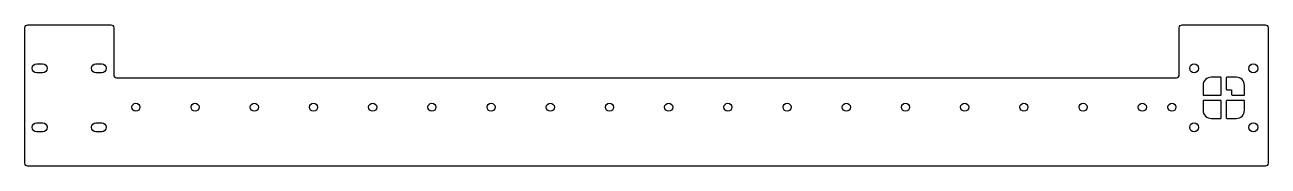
# Model space of a CAD drawing. Header units: millimetres. Extents: x -215 to 205, y -15 to 33.
import ezdxf

# ---------------------------------------------------------------- set-up
doc = ezdxf.new("R2010")
doc.units = ezdxf.units.MM
doc.layers.get('0').update_dxf_attribs({"linetype": 'CONTINUOUS'})

msp = doc.modelspace()

# ---------------------------------------------------------------- linework, layer by layer
for points in [[(-185, 16, 0.414214), (-184, 15), (174, 15, 0.414214), (175, 16), (175, 31.94, -0.414214), (176, 32.94), (204, 32.94, -0.414214), (205, 31.94), (205, -14, -0.414214), (204, -15), (-214, -15, -0.414214), (-215, -14), (-215, 31.94, -0.414214), (-214, 32.94), (-186, 32.94, -0.414214), (-185, 31.94)], [(-209, 16.68), (-211, 16.68, -1), (-211, 19.68), (-209, 19.68, -1)], [(-191, 19.68), (-189, 19.68, -1), (-189, 16.68), (-191, 16.68, -1)], [(189.12, 9.3), (189.12, 14.92, 0.414214), (188.87, 15.17), (185.8, 15.17, 0.414214), (183, 12.37), (183, 9.3, 0.414214), (183.25, 9.05), (188.87, 9.05, 0.414214)], [(190.87, 14.92), (190.87, 11.1, 0.414214), (191.12, 10.85), (192.67, 10.85), (192.67, 9.3, 0.414214), (192.92, 9.05), (196.75, 9.05, 0.414214), (197, 9.3), (197, 12.37, 0.414214), (194.2, 15.17), (191.12, 15.17, 0.414214)], [(188.87, 7.3), (183.25, 7.3, 0.414214), (183, 7.05), (183, 3.98, 0.414214), (185.8, 1.18), (188.87, 1.18, 0.414214), (189.12, 1.43), (189.12, 7.05, 0.414214)], [(190.87, 7.05), (190.87, 1.43, 0.414214), (191.12, 1.18), (194.2, 1.18, 0.414214), (197, 3.98), (197, 7.05, 0.414214), (196.75, 7.3), (191.12, 7.3, 0.414214)], [(-211, -0.32), (-209, -0.32, -1), (-209, -3.32), (-211, -3.32, -1)], [(-191, -0.32), (-189, -0.32, -1), (-189, -3.32), (-191, -3.32, -1)]]:
    msp.add_lwpolyline(points, format="xyb", close=True)
for centre, radius in [((180, 18.17), 1.5), ((200, 18.17), 1.5), ((-177.5, 5), 1.37), ((-157.5, 5), 1.37), ((-137.5, 5), 1.37), ((-117.5, 5), 1.37), ((-97.5, 5), 1.37), ((-77.5, 5), 1.37), ((-57.5, 5), 1.37), ((-37.5, 5), 1.37), ((-17.5, 5), 1.37), ((2.5, 5), 1.37), ((22.5, 5), 1.37), ((42.5, 5), 1.37), ((62.5, 5), 1.37), ((82.5, 5), 1.37), ((102.5, 5), 1.37), ((122.5, 5), 1.37), ((142.5, 5), 1.37), ((162.5, 5), 1.37), ((172.5, 5), 1.37), ((180, -1.83), 1.5), ((200, -1.83), 1.5)]:
    msp.add_circle(centre, radius)

doc.saveas('drawing.dxf')
